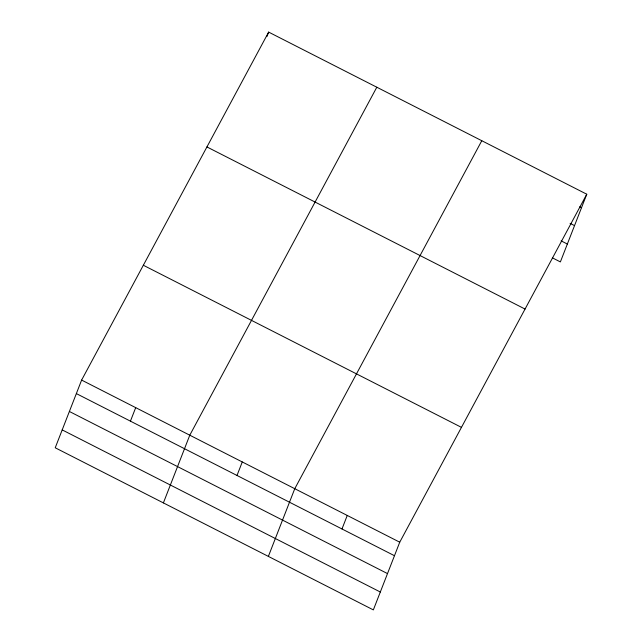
<?xml version="1.0" encoding="UTF-8"?>
<svg xmlns="http://www.w3.org/2000/svg" width="642" height="642" viewBox="0 0 642 642"><rect width="100%" height="100%" fill="white"/><g stroke="black" fill="none" stroke-linecap="round" stroke-linejoin="round"><path stroke-width="0.96" d="M81.622 380.08L55.228 447.779L373.347 609.9L399.741 542.201L586.772 194.221L268.653 32.1L81.622 380.08L399.741 542.201M266.895 36.602L268.653 32.1M130.43 421.16L135.703 407.646M163.389 502.903L189.783 435.204L376.814 87.224M237.002 475.465L242.275 461.951M268.372 556.397L294.766 488.706L481.789 140.718M341.985 528.968L347.25 515.454M586.772 194.221L560.378 261.92L552.369 257.835M579.718 206.828L581.5 207.735M570.08 223.352L574.526 225.615M561.116 240.862L567.343 244.04M206.933 146.938L525.052 309.059M143.343 265.25L461.462 427.371M76.358 393.594L394.469 555.715M69.384 411.474L387.503 573.595M62.202 429.899L380.321 592.02"/></g></svg>
